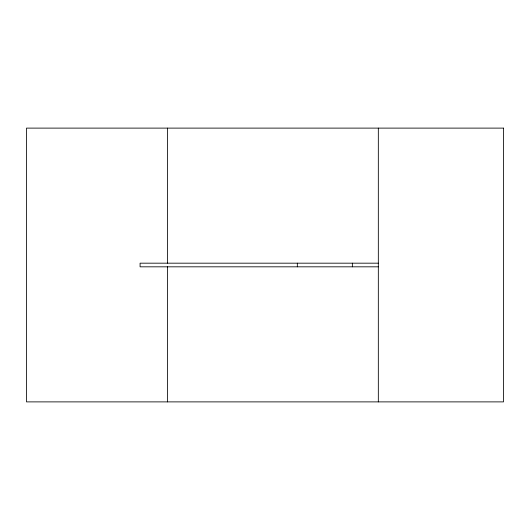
<?xml version="1.0" encoding="UTF-8"?>
<svg xmlns="http://www.w3.org/2000/svg" width="530" height="530" viewBox="0 0 530 530"><rect width="100%" height="100%" fill="white"/><g stroke="black" fill="none" stroke-linecap="round" stroke-linejoin="round"><path stroke-width="0.79" d="M378.327 263.178L140.086 263.178L140.086 266.822L378.327 266.822M378.327 128.114L378.327 401.886M352.357 263.178L352.357 266.822M297.33 263.178L297.33 266.822M167.48 128.114L167.48 263.178M167.48 266.477L167.48 401.886M503.5 128.114L26.5 128.114L26.5 401.886L503.5 401.886L503.5 128.114"/></g></svg>
